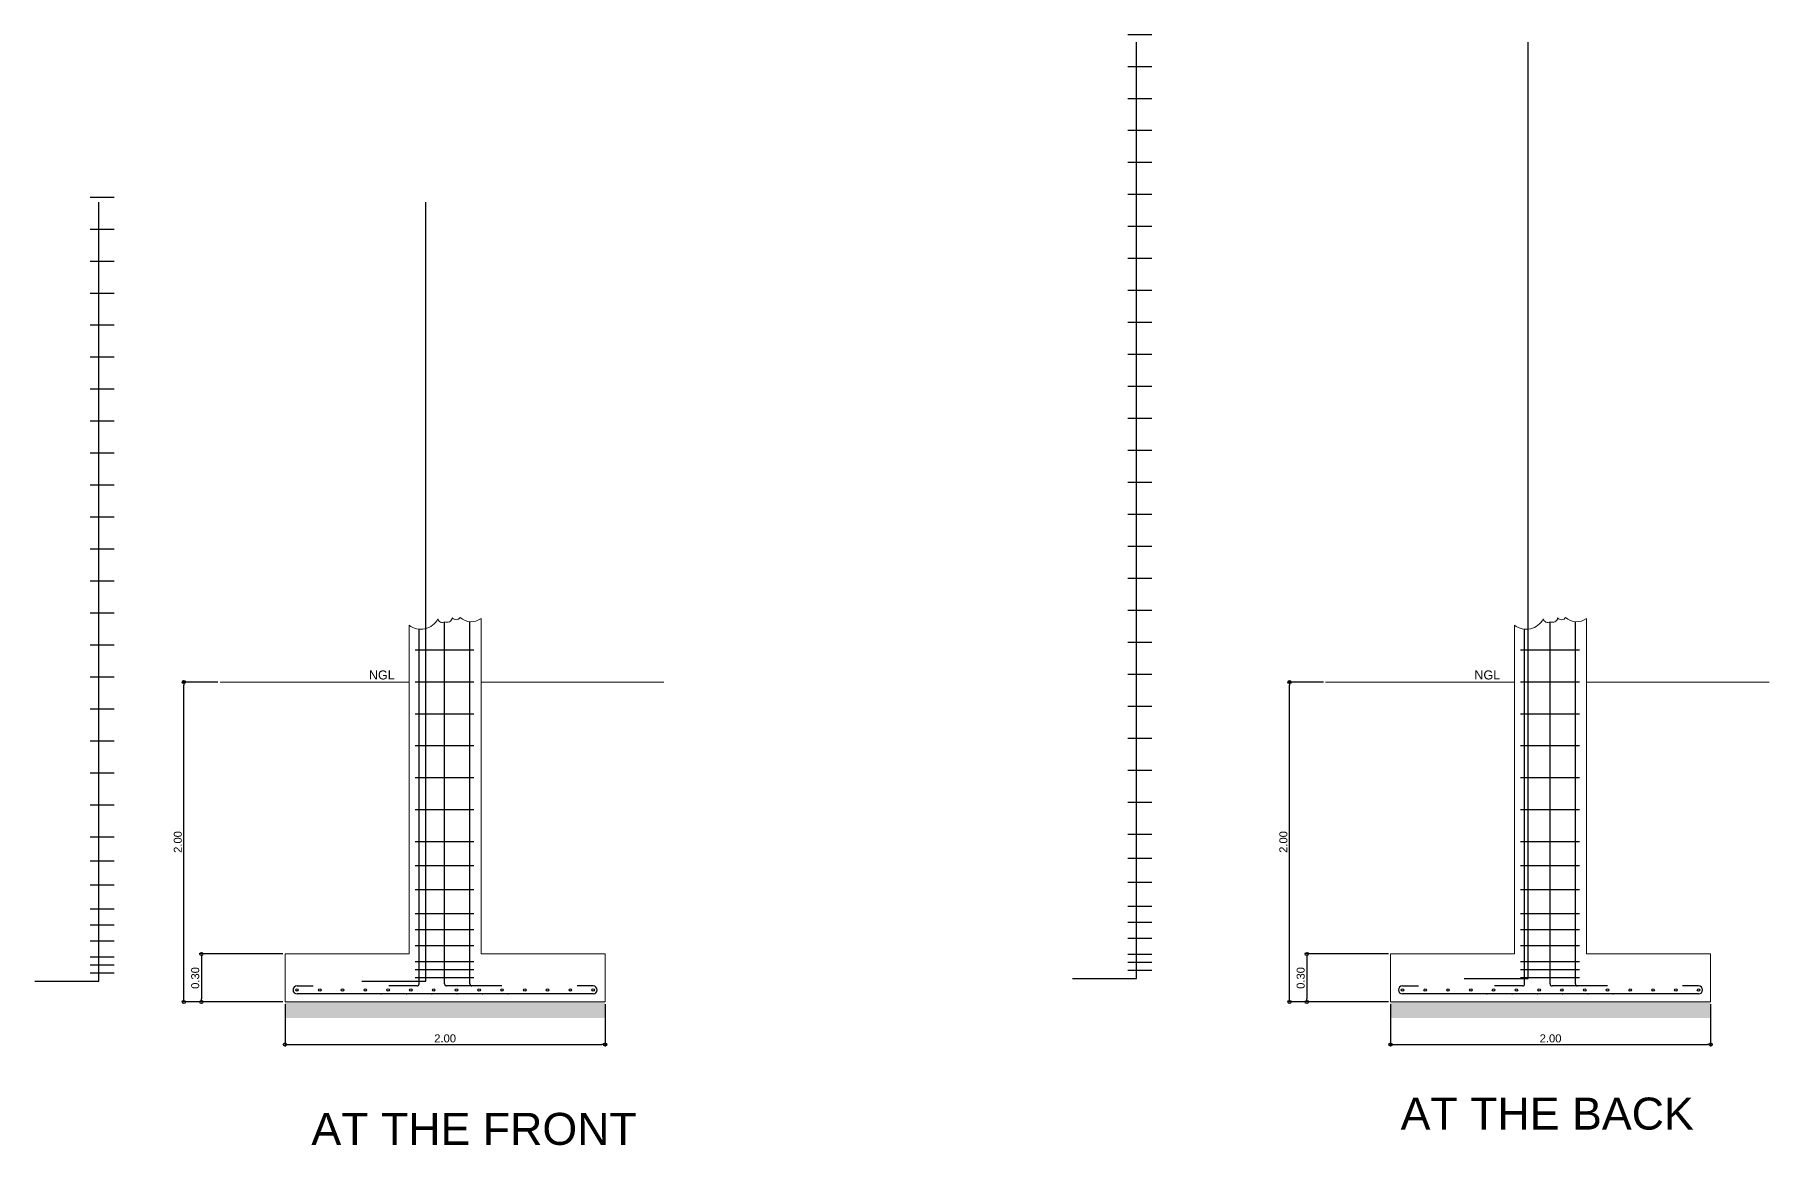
# Model space of a CAD drawing. Header units: inches. Extents: x -1369 to 1198, y -366 to 1398.
# Drawn here: x -597.72 to -586.88, y -172.74 to -165.8 of the extents above; entities that cross this region are included whole.
import ezdxf

# ---------------------------------------------------------------- set-up
doc = ezdxf.new("R2010")
doc.units = ezdxf.units.IN
doc.header["$MEASUREMENT"] = 0
for name, color, linetype in [('BUILDING', 40, 'Continuous'), ('dim', 8, 'Continuous'), ('FLOOR-pattern', 7, 'Continuous')]:
    doc.layers.add(name, color=color, linetype=linetype)
doc.layers.add('FIXTURES AND FURNITURES', color=1, linetype='Continuous', lineweight=20)
doc.layers.add('FOOTING', color=7, linetype='Continuous', lineweight=30)
doc.styles.get("Standard").update_dxf_attribs({"font": 'arial.ttf'})
doc.dimstyles.new('20', dxfattribs={"dimtxt": 0.05, "dimasz": 0.02, "dimexe": 0.013, "dimexo": 0.0125, "dimgap": 0.0125, "dimtad": 1, "dimzin": 0, "dimdsep": 46, "dimtxsty": 'Standard', "dimblk": 'DOTBLANK', "dimcen": 0.09, "dimclrd": 256, "dimclre": 256, "dimadec": 0, "dimazin": 0, "dimtfac": 1, "dimtix": 1, "dimtofl": 0, "dimtmove": 0, "dimatfit": 3, "dimfxl": 1, "dimtolj": 1, "dimtzin": 0, "dimlwd": -1, "dimlwe": -1, "dimarcsym": 0})

# ---------------------------------------------------------------- blocks, each defined once
blk = doc.blocks.new('_DotBlank')
at = {"color": 0, "linetype": 'ByBlock', "lineweight": -2}
blk.add_line((-0.5, 0), (-1, 0), dxfattribs=at)
blk.add_circle((0, 0), 0.5, dxfattribs=at)
blk = doc.blocks.new('*D1042')
at = {"layer": 'Defpoints', "color": 0, "transparency": 16777216}
for p in [(-589.876, -169.848), (-589.651, -169.848), (-589.61, -171.848)]:
    blk.add_point(p, dxfattribs=at)
at = {"layer": 'dim', "transparency": 16777216}
for p, q in [((-589.663, -169.848), (-589.889, -169.848)), ((-589.876, -171.828), (-589.876, -169.868)), ((-589.622, -171.848), (-589.889, -171.848))]:
    blk.add_line(p, q, dxfattribs=at)
at = {"layer": 'dim', "transparency": 16777216, "xscale": 0.02, "yscale": 0.02, "zscale": 0.02}
for p, rotation in [((-589.876, -169.848), 90), ((-589.876, -171.848), 270)]:
    blk.add_blockref('_DotBlank', p, dxfattribs=dict(at, rotation=rotation))
at = {"layer": 'dim', "color": 0, "transparency": 16777216, "insert": (-589.914, -170.848), "char_height": 0.05, "attachment_point": 5, "rotation": 90}
blk.add_mtext('\\A1;2.00', dxfattribs=at)
blk = doc.blocks.new('*D1043')
at = {"layer": 'Defpoints', "color": 0, "transparency": 16777216}
for p in [(-589.245, -171.548), (-589.768, -171.848), (-589.245, -171.848)]:
    blk.add_point(p, dxfattribs=at)
at = {"layer": 'dim', "transparency": 16777216}
for p, q in [((-589.258, -171.548), (-589.781, -171.548)), ((-589.768, -171.568), (-589.768, -171.828)), ((-589.258, -171.848), (-589.781, -171.848))]:
    blk.add_line(p, q, dxfattribs=at)
at = {"layer": 'dim', "transparency": 16777216, "xscale": 0.02, "yscale": 0.02, "zscale": 0.02}
for p, rotation in [((-589.768, -171.548), 90), ((-589.768, -171.848), 270)]:
    blk.add_blockref('_DotBlank', p, dxfattribs=dict(at, rotation=rotation))
at = {"layer": 'dim', "color": 0, "transparency": 16777216, "insert": (-589.806, -171.698), "char_height": 0.05, "attachment_point": 5, "rotation": 90}
blk.add_mtext('\\A1;0.30', dxfattribs=at)
blk = doc.blocks.new('*D1044')
at = {"layer": 'Defpoints', "color": 0, "transparency": 16777216}
for p in [(-589.245, -171.848), (-587.245, -171.848), (-587.245, -172.114)]:
    blk.add_point(p, dxfattribs=at)
at = {"layer": 'dim', "transparency": 16777216}
for p, q in [((-589.245, -171.861), (-589.245, -172.127)), ((-587.245, -171.861), (-587.245, -172.127)), ((-589.225, -172.114), (-587.265, -172.114))]:
    blk.add_line(p, q, dxfattribs=at)
at = {"layer": 'dim', "transparency": 16777216, "xscale": 0.02, "yscale": 0.02, "zscale": 0.02, "rotation": 180}
blk.add_blockref('_DotBlank', (-589.245, -172.114), dxfattribs=at)
at = {"layer": 'dim', "transparency": 16777216, "xscale": 0.02, "yscale": 0.02, "zscale": 0.02}
blk.add_blockref('_DotBlank', (-587.245, -172.114), dxfattribs=at)
at = {"layer": 'dim', "color": 0, "transparency": 16777216, "insert": (-588.245, -172.076), "char_height": 0.05, "attachment_point": 5}
blk.add_mtext('\\A1;2.00', dxfattribs=at)
blk = doc.blocks.new('*D1045')
at = {"layer": 'Defpoints', "color": 0, "transparency": 16777216}
for p in [(-596.783, -169.848), (-596.557, -169.848), (-596.516, -171.848)]:
    blk.add_point(p, dxfattribs=at)
at = {"layer": 'dim', "transparency": 16777216}
for p, q in [((-596.57, -169.848), (-596.796, -169.848)), ((-596.783, -171.828), (-596.783, -169.868)), ((-596.529, -171.848), (-596.796, -171.848))]:
    blk.add_line(p, q, dxfattribs=at)
at = {"layer": 'dim', "transparency": 16777216, "xscale": 0.02, "yscale": 0.02, "zscale": 0.02}
for p, rotation in [((-596.783, -169.848), 90), ((-596.783, -171.848), 270)]:
    blk.add_blockref('_DotBlank', p, dxfattribs=dict(at, rotation=rotation))
at = {"layer": 'dim', "color": 0, "transparency": 16777216, "insert": (-596.821, -170.848), "char_height": 0.05, "attachment_point": 5, "rotation": 90}
blk.add_mtext('\\A1;2.00', dxfattribs=at)
blk = doc.blocks.new('*D1046')
at = {"layer": 'Defpoints', "color": 0, "transparency": 16777216}
for p in [(-596.151, -171.548), (-596.674, -171.848), (-596.151, -171.848)]:
    blk.add_point(p, dxfattribs=at)
at = {"layer": 'dim', "transparency": 16777216}
for p, q in [((-596.164, -171.548), (-596.687, -171.548)), ((-596.674, -171.568), (-596.674, -171.828)), ((-596.164, -171.848), (-596.687, -171.848))]:
    blk.add_line(p, q, dxfattribs=at)
at = {"layer": 'dim', "transparency": 16777216, "xscale": 0.02, "yscale": 0.02, "zscale": 0.02}
for p, rotation in [((-596.674, -171.548), 90), ((-596.674, -171.848), 270)]:
    blk.add_blockref('_DotBlank', p, dxfattribs=dict(at, rotation=rotation))
at = {"layer": 'dim', "color": 0, "transparency": 16777216, "insert": (-596.712, -171.698), "char_height": 0.05, "attachment_point": 5, "rotation": 90}
blk.add_mtext('\\A1;0.30', dxfattribs=at)
blk = doc.blocks.new('*D1047')
at = {"layer": 'Defpoints', "color": 0, "transparency": 16777216}
for p in [(-596.151, -171.848), (-594.151, -171.848), (-594.151, -172.114)]:
    blk.add_point(p, dxfattribs=at)
at = {"layer": 'dim', "transparency": 16777216}
for p, q in [((-596.151, -171.861), (-596.151, -172.127)), ((-594.151, -171.861), (-594.151, -172.127)), ((-596.131, -172.114), (-594.171, -172.114))]:
    blk.add_line(p, q, dxfattribs=at)
at = {"layer": 'dim', "transparency": 16777216, "xscale": 0.02, "yscale": 0.02, "zscale": 0.02, "rotation": 180}
blk.add_blockref('_DotBlank', (-596.151, -172.114), dxfattribs=at)
at = {"layer": 'dim', "transparency": 16777216, "xscale": 0.02, "yscale": 0.02, "zscale": 0.02}
blk.add_blockref('_DotBlank', (-594.151, -172.114), dxfattribs=at)
at = {"layer": 'dim', "color": 0, "transparency": 16777216, "insert": (-595.151, -172.076), "char_height": 0.05, "attachment_point": 5}
blk.add_mtext('\\A1;2.00', dxfattribs=at)

msp = doc.modelspace()

# ---------------------------------------------------------------- hatches: boundary and pattern name
at = {"layer": 'FLOOR-pattern', "true_color": 0x808080, "transparency": 33554687}
h = msp.add_hatch(dxfattribs=at)
h.set_pattern_fill('GRAVEL', color=8, scale=0.1)
h.set_pattern_definition([(228.0127875, (-864.797248, 38.5127065), (-0.8, -0.9), [0.0134536, -1.331908805]), (184.9697407, (-864.8062482, 38.5027065), (1.2, 0.1), [0.0230868, -2.285592476]), (132.510447, (-864.829248, 38.5007065), (1, -1.1), [0.0162788, -1.61160326]), (267.273689, (-864.8682482, 38.4757065), (0.1, 2), [0.0210238, -2.081355804]), (292.8336542, (-864.869248, 38.4547065), (-0.5, 1.2), [0.0206155, -2.040937313]), (357.273689, (-864.8612482, 38.4357065), (-2, 0.1), [0.0210238, -2.081355804]), (37.6942405, (-864.8402482, 38.4347065), (-1.3, -1), [0.0278029, -2.752484855]), (72.2553284, (-864.8182482, 38.4517065), (0.7, 2.2), [0.0262488, -2.59863215]), (121.4295656, (-864.8102482, 38.4767065), (-0.8, 1.3), [0.021095, -2.08840731]), (175.2363583, (-864.821248, 38.4947065), (1.1, -0.1), [0.0240832, -1.180076258]), (222.3974378, (-864.8452482, 38.4967065), (-1.2, -1.1), [0.0311448, -3.0833375]), (138.8140748, (-864.769248, 38.4747065), (-0.7, 0.6), [0.0106301, -1.05238448]), (171.4692344, (-864.777248, 38.4817065), (1.3, -0.2), [0.0202237, -2.002151142]), (225, (-864.79725, 38.48471), (-1e-17, -0.1), [0.0141421, -0.127279256]), (203.1985905, (-864.804248, 38.496707), (0.5, 0.2), [0.0076158, -0.75396151]), (291.8014095, (-864.811248, 38.493707), (-0.1, 0.3), [0.0107703, -0.52774618]), (30.9637565, (-864.807248, 38.483707), (0.3, 0.2), [0.0174929, -0.56560229]), (161.565051, (-864.792248, 38.492707), (0.2, -0.1), [0.0126491, -0.303578666]), (16.3895403, (-864.869248, 38.4937065), (1, 0.3), [0.01772, -1.754284515]), (70.346176, (-864.852248, 38.4987065), (-0.4, -1.1), [0.0148661, -1.471740775]), (293.1985905, (-864.792248, 38.512707), (-0.2, 0.5), [0.0152315, -0.74634581]), (343.6104597, (-864.786248, 38.4987065), (-1, 0.3), [0.01772, -1.754284515]), (339.4439548, (-864.869248, 38.431707), (-0.5, 0.2), [0.017088, -0.837312375]), (294.7751406, (-864.853248, 38.4257065), (-0.5, 1.1), [0.0143178, -1.417464306]), (66.8014095, (-864.791248, 38.412707), (0.2, 0.5), [0.0152315, -0.74634581]), (17.3540246, (-864.785248, 38.4267065), (-1.3, -0.4), [0.0167631, -1.65954236]), (69.4439548, (-864.840248, 38.412707), (-0.2, -0.5), [0.008544, -0.845856375]), (101.3099325, (-864.797248, 38.412707), (-0.1, 0.4), [0.005099, -0.50480295]), (165.9637565, (-864.798248, 38.417707), (0.3, -0.1), [0.0206155, -0.391695063]), (186.009006, (-864.818248, 38.4227065), (1, 0.1), [0.019105, -1.891392317]), (303.6900675, (-864.807248, 38.474707), (-0.1, 0.2), [0.0144222, -0.346132928]), (353.1572266, (-864.7992482, 38.4627065), (1.7, -0.2), [0.0251794, -2.492756262]), (60.945396, (-864.774248, 38.4597065), (-0.4, -0.7), [0.0102956, -1.019267414]), (90, (-864.76925, 38.46871), (-0.1, 0.1), [0.006, -0.094]), (120.2564372, (-864.820248, 38.4257065), (0.4, -0.7), [0.0138924, -1.375352]), (48.0127875, (-864.827248, 38.4377065), (0.8, 0.9), [0.0269072, -1.318455205]), (0, (-864.80925, 38.45771), (0.1, 0.1), [0.026, -0.074]), (325.3048465, (-864.783248, 38.4577065), (1, -0.7), [0.0158114, -1.56532743]), (254.054604, (-864.770248, 38.448707), (-0.1, -0.4), [0.0145602, -0.71345079]), (207.6459754, (-864.7742482, 38.4347065), (-1.9, -1), [0.0237065, -2.346947418]), (175.4260787, (-864.7952482, 38.4237065), (-1.3, 0.1), [0.0250799, -2.48290734])])
h.paths.add_polyline_path([(-596.1513, -171.848), (-594.1513, -171.848), (-594.1513, -171.948), (-596.1513, -171.948)])
h = msp.add_hatch(dxfattribs=at)
h.set_pattern_fill('GRAVEL', color=8, scale=0.1)
h.set_pattern_definition([(228.0127875, (-857.8910834, 38.5127065), (-0.8, -0.9), [0.0134536, -1.331908805]), (184.9697407, (-857.9000834, 38.5027065), (1.2, 0.1), [0.0230868, -2.285592476]), (132.510447, (-857.9230834, 38.5007065), (1, -1.1), [0.0162788, -1.61160326]), (267.273689, (-857.9620834, 38.4757065), (0.1, 2), [0.0210238, -2.081355804]), (292.8336542, (-857.9630834, 38.4547065), (-0.5, 1.2), [0.0206155, -2.040937313]), (357.273689, (-857.9550834, 38.4357065), (-2, 0.1), [0.0210238, -2.081355804]), (37.6942405, (-857.9340834, 38.4347065), (-1.3, -1), [0.0278029, -2.752484855]), (72.2553284, (-857.9120834, 38.4517065), (0.7, 2.2), [0.0262488, -2.59863215]), (121.4295656, (-857.9040834, 38.4767065), (-0.8, 1.3), [0.021095, -2.08840731]), (175.2363583, (-857.915083, 38.4947065), (1.1, -0.1), [0.0240832, -1.180076258]), (222.3974378, (-857.9390834, 38.4967065), (-1.2, -1.1), [0.0311448, -3.0833375]), (138.8140748, (-857.863083, 38.4747065), (-0.7, 0.6), [0.0106301, -1.05238448]), (171.4692344, (-857.8710834, 38.4817065), (1.3, -0.2), [0.0202237, -2.002151142]), (225, (-857.89108, 38.48471), (-1e-17, -0.1), [0.0141421, -0.127279256]), (203.1985905, (-857.898083, 38.496707), (0.5, 0.2), [0.0076158, -0.75396151]), (291.8014095, (-857.905083, 38.493707), (-0.1, 0.3), [0.0107703, -0.52774618]), (30.9637565, (-857.901083, 38.483707), (0.3, 0.2), [0.0174929, -0.56560229]), (161.565051, (-857.886083, 38.492707), (0.2, -0.1), [0.0126491, -0.303578666]), (16.3895403, (-857.9630834, 38.4937065), (1, 0.3), [0.01772, -1.754284515]), (70.346176, (-857.9460834, 38.4987065), (-0.4, -1.1), [0.0148661, -1.471740775]), (293.1985905, (-857.886083, 38.512707), (-0.2, 0.5), [0.0152315, -0.74634581]), (343.6104597, (-857.8800834, 38.4987065), (-1, 0.3), [0.01772, -1.754284515]), (339.4439548, (-857.963083, 38.431707), (-0.5, 0.2), [0.017088, -0.837312375]), (294.7751406, (-857.9470834, 38.4257065), (-0.5, 1.1), [0.0143178, -1.417464306]), (66.8014095, (-857.885083, 38.412707), (0.2, 0.5), [0.0152315, -0.74634581]), (17.3540246, (-857.8790834, 38.4267065), (-1.3, -0.4), [0.0167631, -1.65954236]), (69.4439548, (-857.934083, 38.412707), (-0.2, -0.5), [0.008544, -0.845856375]), (101.3099325, (-857.891083, 38.412707), (-0.1, 0.4), [0.005099, -0.50480295]), (165.9637565, (-857.892083, 38.417707), (0.3, -0.1), [0.0206155, -0.391695063]), (186.009006, (-857.9120834, 38.4227065), (1, 0.1), [0.019105, -1.891392317]), (303.6900675, (-857.901083, 38.474707), (-0.1, 0.2), [0.0144222, -0.346132928]), (353.1572266, (-857.8930834, 38.4627065), (1.7, -0.2), [0.0251794, -2.492756262]), (60.945396, (-857.868083, 38.4597065), (-0.4, -0.7), [0.0102956, -1.019267414]), (90, (-857.86308, 38.46871), (-0.1, 0.1), [0.006, -0.094]), (120.2564372, (-857.9140834, 38.4257065), (0.4, -0.7), [0.0138924, -1.375352]), (48.0127875, (-857.9210834, 38.4377065), (0.8, 0.9), [0.0269072, -1.318455205]), (0, (-857.90308, 38.45771), (0.1, 0.1), [0.026, -0.074]), (325.3048465, (-857.8770834, 38.4577065), (1, -0.7), [0.0158114, -1.56532743]), (254.054604, (-857.864083, 38.448707), (-0.1, -0.4), [0.0145602, -0.71345079]), (207.6459754, (-857.8680834, 38.4347065), (-1.9, -1), [0.0237065, -2.346947418]), (175.4260787, (-857.8890834, 38.4237065), (-1.3, 0.1), [0.0250799, -2.48290734])])
h.paths.add_polyline_path([(-589.2452, -171.848), (-587.2452, -171.848), (-587.2452, -171.948), (-589.2452, -171.948)])

# ---------------------------------------------------------------- linework, layer by layer
for p, q in [((-595.1547, -171.7355), (-595.1547, -169.4717)), ((-594.996, -171.7355), (-594.996, -169.4709)), ((-588.2485, -171.7355), (-588.2485, -169.4717)), ((-588.0898, -171.7355), (-588.0898, -169.4709)), ((-595.3133, -171.7355), (-595.3133, -169.5178)), ((-588.4072, -171.7355), (-588.4072, -169.5178)), ((-594.971, -169.648), (-595.3383, -169.648)), ((-588.0648, -169.648), (-588.4322, -169.648)), ((-594.971, -169.848), (-595.3383, -169.848)), ((-588.0648, -169.848), (-588.4322, -169.848)), ((-594.971, -170.048), (-595.3383, -170.048)), ((-588.0648, -170.048), (-588.4322, -170.048)), ((-594.971, -170.248), (-595.3383, -170.248)), ((-588.0648, -170.248), (-588.4322, -170.248)), ((-594.971, -170.448), (-595.3383, -170.448)), ((-588.0648, -170.448), (-588.4322, -170.448)), ((-594.971, -170.648), (-595.3383, -170.648)), ((-588.0648, -170.648), (-588.4322, -170.648)), ((-594.971, -170.848), (-595.3383, -170.848)), ((-588.0648, -170.848), (-588.4322, -170.848)), ((-594.971, -170.998), (-595.3383, -170.998)), ((-588.0648, -170.998), (-588.4322, -170.998)), ((-594.971, -171.148), (-595.3383, -171.148)), ((-588.0648, -171.148), (-588.4322, -171.148)), ((-594.971, -171.298), (-595.3383, -171.298)), ((-588.0648, -171.298), (-588.4322, -171.298)), ((-594.971, -171.398), (-595.3383, -171.398)), ((-588.0648, -171.398), (-588.4322, -171.398)), ((-594.971, -171.498), (-595.3383, -171.498)), ((-588.0648, -171.498), (-588.4322, -171.498)), ((-594.971, -171.598), (-595.3383, -171.598)), ((-594.971, -171.648), (-595.3383, -171.648)), ((-588.0648, -171.598), (-588.4322, -171.598)), ((-588.0648, -171.648), (-588.4322, -171.648)), ((-596.0763, -171.748), (-595.9763, -171.748)), ((-595.3258, -171.748), (-595.5022, -171.748)), ((-594.971, -171.698), (-595.3383, -171.698)), ((-594.9547, -171.748), (-595.1422, -171.748)), ((-594.796, -171.748), (-594.9835, -171.748)), ((-594.2263, -171.748), (-594.3263, -171.748)), ((-589.1702, -171.748), (-589.0702, -171.748)), ((-588.4197, -171.748), (-588.596, -171.748)), ((-588.0648, -171.698), (-588.4322, -171.698)), ((-588.0485, -171.748), (-588.236, -171.748)), ((-587.8898, -171.748), (-588.0773, -171.748)), ((-587.3202, -171.748), (-587.4202, -171.748)), ((-594.2263, -171.798), (-596.0763, -171.798)), ((-587.3202, -171.798), (-589.1702, -171.798))]:
    msp.add_line(p, q)
for centre in [(-596.0763, -171.773), (-595.934, -171.773), (-595.7917, -171.773), (-594.2263, -171.773), (-589.1702, -171.773), (-589.0279, -171.773), (-588.8856, -171.773), (-587.3202, -171.773)]:
    msp.add_circle(centre, 0.008)
at = {"transparency": 33554687}
for centre in [(-595.6494, -171.773), (-595.5071, -171.773), (-595.3648, -171.773), (-595.2225, -171.773), (-595.0802, -171.773), (-594.9379, -171.773), (-594.7956, -171.773), (-594.6533, -171.773), (-594.511, -171.773), (-594.3687, -171.773), (-588.7433, -171.773), (-588.6009, -171.773), (-588.4586, -171.773), (-588.3163, -171.773), (-588.174, -171.773), (-588.0317, -171.773), (-587.8894, -171.773), (-587.7471, -171.773), (-587.6048, -171.773), (-587.4625, -171.773)]:
    msp.add_circle(centre, 0.008, dxfattribs=at)
for centre, radius, start, end in [((-596.0763, -171.773), 0.025, 90, 270), ((-595.3258, -171.7355), 0.0125, 270, 0), ((-595.1422, -171.7355), 0.0125, 180, 270), ((-594.9835, -171.7355), 0.0125, 180, 270), ((-594.2263, -171.773), 0.025, 270, 90), ((-589.1702, -171.773), 0.025, 90, 270), ((-588.4197, -171.7355), 0.0125, 270, 0), ((-588.236, -171.7355), 0.0125, 180, 270), ((-588.0773, -171.7355), 0.0125, 180, 270), ((-587.3202, -171.773), 0.025, 270, 90)]:
    msp.add_arc(centre, radius, start, end)
for p in [(-595.5499, -171.798), (-595.3918, -171.798), (-595.2337, -171.798), (-595.0756, -171.798), (-594.9175, -171.798), (-594.7594, -171.798), (-588.6437, -171.798), (-588.4856, -171.798), (-588.3276, -171.798), (-588.1695, -171.798), (-588.0114, -171.798), (-587.8533, -171.798)]:
    msp.add_point(p, dxfattribs=at)
at = {"layer": 'BUILDING'}
for p, q in [((-590.7354, -165.8015), (-590.885, -165.8015)), ((-590.7354, -166.0015), (-590.885, -166.0015)), ((-590.7354, -166.2015), (-590.885, -166.2015)), ((-590.7354, -166.4015), (-590.885, -166.4015)), ((-590.7354, -166.6015), (-590.885, -166.6015)), ((-597.2182, -166.8184), (-597.3678, -166.8184)), ((-590.7354, -166.8015), (-590.885, -166.8015)), ((-597.2182, -167.0184), (-597.3678, -167.0184)), ((-590.7354, -167.0015), (-590.885, -167.0015)), ((-590.7354, -167.2015), (-590.885, -167.2015)), ((-597.2182, -167.2184), (-597.3678, -167.2184)), ((-597.2182, -167.4184), (-597.3678, -167.4184)), ((-590.7354, -167.4015), (-590.885, -167.4015)), ((-597.2182, -167.6184), (-597.3678, -167.6184)), ((-590.7354, -167.6015), (-590.885, -167.6015)), ((-597.2182, -167.8184), (-597.3678, -167.8184)), ((-590.7354, -167.8015), (-590.885, -167.8015)), ((-597.2182, -168.0184), (-597.3678, -168.0184)), ((-590.7354, -168.0015), (-590.885, -168.0015)), ((-597.2182, -168.2184), (-597.3678, -168.2184)), ((-590.7354, -168.2015), (-590.885, -168.2015)), ((-597.2182, -168.4184), (-597.3678, -168.4184)), ((-590.7354, -168.4015), (-590.885, -168.4015)), ((-590.7354, -168.6015), (-590.885, -168.6015)), ((-597.2182, -168.6184), (-597.3678, -168.6184)), ((-597.2182, -168.8184), (-597.3678, -168.8184)), ((-590.7354, -168.8015), (-590.885, -168.8015)), ((-597.2182, -169.0184), (-597.3678, -169.0184)), ((-590.7354, -169.0015), (-590.885, -169.0015)), ((-597.2182, -169.2184), (-597.3678, -169.2184)), ((-590.7354, -169.2015), (-590.885, -169.2015)), ((-597.2182, -169.4184), (-597.3678, -169.4184)), ((-590.7354, -169.4015), (-590.885, -169.4015)), ((-597.2182, -169.6184), (-597.3678, -169.6184)), ((-590.7354, -169.6015), (-590.885, -169.6015)), ((-590.7354, -169.8015), (-590.885, -169.8015)), ((-597.2182, -169.8184), (-597.3678, -169.8184)), ((-597.2182, -170.0184), (-597.3678, -170.0184)), ((-590.7354, -170.0015), (-590.885, -170.0015)), ((-597.2182, -170.2184), (-597.3678, -170.2184)), ((-590.7354, -170.2015), (-590.885, -170.2015)), ((-597.2182, -170.4184), (-597.3678, -170.4184)), ((-590.7354, -170.4015), (-590.885, -170.4015)), ((-597.2182, -170.6184), (-597.3678, -170.6184)), ((-590.7354, -170.6015), (-590.885, -170.6015)), ((-597.2182, -170.8184), (-597.3678, -170.8184)), ((-590.7354, -170.8015), (-590.885, -170.8015)), ((-597.2182, -170.9684), (-597.3678, -170.9684)), ((-590.7354, -170.9515), (-590.885, -170.9515)), ((-590.7354, -171.1015), (-590.885, -171.1015)), ((-597.2182, -171.1184), (-597.3678, -171.1184)), ((-597.2182, -171.2684), (-597.3678, -171.2684)), ((-590.7354, -171.2515), (-590.885, -171.2515)), ((-597.2182, -171.3684), (-597.3678, -171.3684)), ((-590.7354, -171.3515), (-590.885, -171.3515)), ((-597.2182, -171.4684), (-597.3678, -171.4684)), ((-590.7354, -171.4515), (-590.885, -171.4515)), ((-597.2182, -171.5684), (-597.3678, -171.5684)), ((-597.2182, -171.6184), (-597.3678, -171.6184)), ((-590.7354, -171.5515), (-590.885, -171.5515)), ((-590.7354, -171.6015), (-590.885, -171.6015)), ((-597.2182, -171.6684), (-597.3678, -171.6684)), ((-590.7354, -171.6515), (-590.885, -171.6515))]:
    msp.add_line(p, q, dxfattribs=at)
for points in [[(-591.2323, -171.7015), (-590.8323, -171.7015), (-590.8323, -169.848), (-590.8323, -165.848)], [(-588.7857, -171.7015), (-588.3857, -171.7015), (-588.3857, -169.848), (-588.3857, -165.848)], [(-597.7151, -171.7184), (-597.3151, -171.7184), (-597.3151, -169.848), (-597.3151, -166.848)], [(-595.6719, -171.7184), (-595.2719, -171.7184), (-595.2719, -169.848), (-595.2719, -166.848)]]:
    msp.add_lwpolyline(points, dxfattribs=at)
at = {"layer": 'FIXTURES AND FURNITURES', "color": 7}
for p, q in [((-596.5571, -169.848), (-595.3763, -169.848)), ((-594.9263, -169.848), (-593.7847, -169.848)), ((-589.6509, -169.848), (-588.4702, -169.848)), ((-588.0202, -169.848), (-586.8785, -169.848))]:
    msp.add_line(p, q, dxfattribs=at)
at = {"layer": 'FOOTING', "color": 1, "lineweight": 13}
for points in [[(-594.9263, -169.4501), (-594.9263, -171.548), (-594.1513, -171.548), (-594.1513, -171.848), (-596.1513, -171.848), (-596.1513, -171.548), (-595.3763, -171.548), (-595.3763, -169.4937)], [(-588.0202, -169.4501), (-588.0202, -171.548), (-587.2452, -171.548), (-587.2452, -171.848), (-589.2452, -171.848), (-589.2452, -171.548), (-588.4702, -171.548), (-588.4702, -169.4937)]]:
    msp.add_lwpolyline(points, dxfattribs=at)
for points in [[(-595.3763, -169.4937, 0.4655281), (-595.1968, -169.4533, 0.5205671), (-595.1539, -169.4712, 0.5205671), (-595.107, -169.447, 0.5205671), (-595.0569, -169.4439, 0.3682459), (-594.9263, -169.4501, 0.0786986)], [(-588.4702, -169.4937, 0.4655281), (-588.2907, -169.4533, 0.5205671), (-588.2477, -169.4712, 0.5205671), (-588.2008, -169.447, 0.5205671), (-588.1508, -169.4439, 0.3682459), (-588.0202, -169.4501, 0.0786986)]]:
    msp.add_lwpolyline(points, format="xyb", dxfattribs=at)

# ---------------------------------------------------------------- texts
at = {"char_height": 0.05625, "width": 0.588587, "attachment_point": 1}
for insert in [(-595.6273, -169.7758), (-588.7212, -169.7758)]:
    msp.add_mtext('NGL', dxfattribs=dict(at, insert=insert))
at = {"char_height": 0.2, "attachment_point": 3}
for s, width, insert in [('AT THE BACK', 2.003226, (-587.3502, -172.4459)), ('AT THE FRONT', 2.363175, (-593.9536, -172.5414))]:
    msp.add_mtext_dynamic_manual_height_columns(s, width=width, gutter_width=1, heights=[0], dxfattribs=dict(at, insert=insert))

# ---------------------------------------------------------------- dimensions: what is measured, and where the dimension line sits
at = {"layer": 'dim', "color": 0}
for base, p1, p2, picture, middle in [((-596.7825, -169.848), (-596.5161, -171.848), (-596.5571, -169.848), '*D1045', (-596.8205, -170.848)), ((-589.8763, -169.848), (-589.6099, -171.848), (-589.6509, -169.848), '*D1042', (-589.9144, -170.848)), ((-596.6743, -171.848), (-596.1513, -171.548), (-596.1513, -171.848), '*D1046', (-596.7124, -171.698)), ((-589.7681, -171.848), (-589.2452, -171.548), (-589.2452, -171.848), '*D1043', (-589.8062, -171.698))]:
    dim = msp.add_linear_dim(base=base, p1=p1, p2=p2, angle=90, dimstyle='20', dxfattribs=at)
    dim.commit()
    dim.dimension.update_dxf_attribs({"geometry": picture, "text_midpoint": middle})
for base, p1, p2, picture, middle in [((-594.1513, -172.114), (-596.1513, -171.848), (-594.1513, -171.848), '*D1047', (-595.1513, -172.076)), ((-587.2452, -172.114), (-589.2452, -171.848), (-587.2452, -171.848), '*D1044', (-588.2452, -172.076))]:
    dim = msp.add_linear_dim(base=base, p1=p1, p2=p2, text='2.00', dimstyle='20', dxfattribs=at)
    dim.commit()
    dim.dimension.update_dxf_attribs({"geometry": picture, "text_midpoint": middle})

doc.saveas('drawing.dxf')
